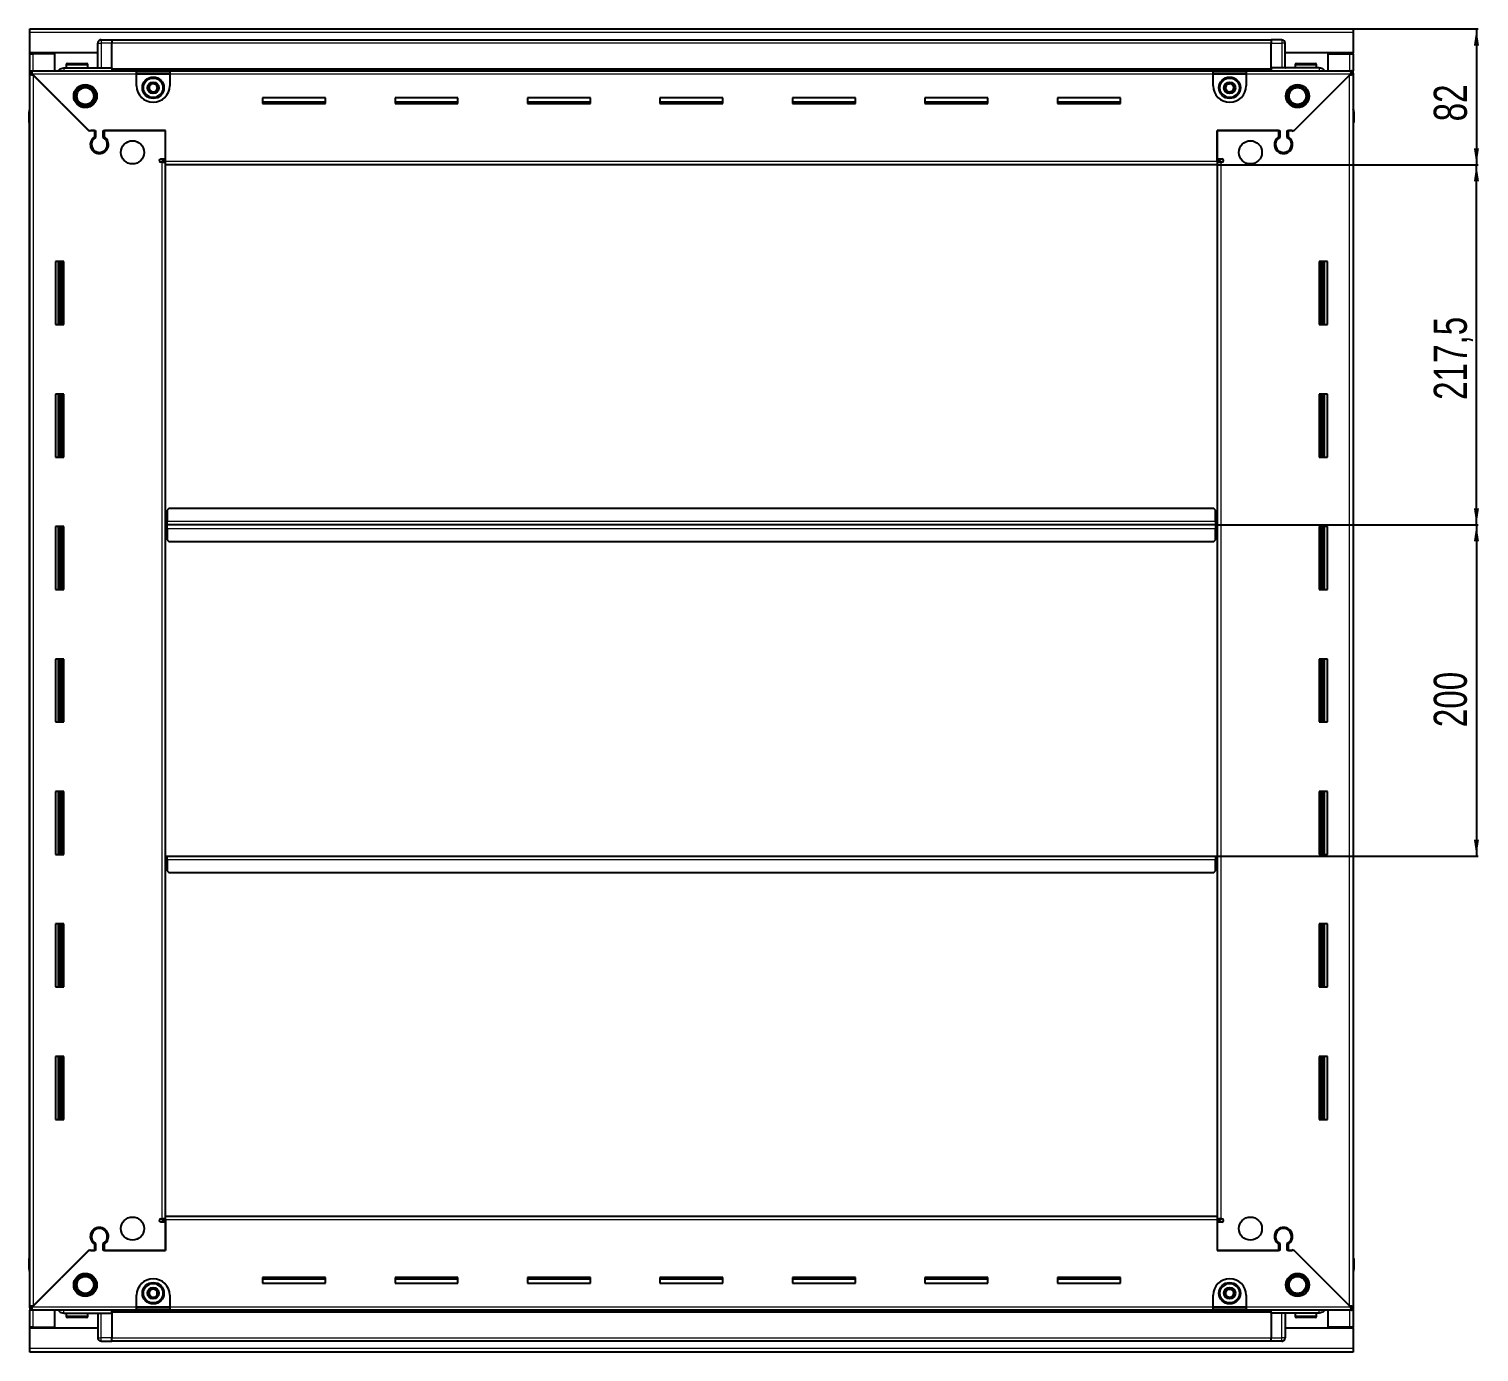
# Model space of a CAD drawing. Header units: millimetres. Extents: x 834 to 4649, y -910 to 2022.
# Drawn here: x 3773 to 4649, y 1077 to 1876 of the extents above; entities that cross this region are included whole.
import ezdxf

# ---------------------------------------------------------------- set-up
doc = ezdxf.new("R2010")
doc.units = ezdxf.units.MM
doc.layers.add('FORMAT', color=7, linetype='Continuous')
doc.styles.add('SLDTEXTSTYLE0', font='TXT', dxfattribs={"width": 0.75})
doc.dimstyles.new('SLDDIMSTYLE0', dxfattribs={"dimtxt": 20, "dimasz": 10, "dimexe": 0, "dimexo": 0.0625, "dimgap": 5, "dimtad": 2, "dimdec": 1, "dimrnd": 1e-09, "dimzin": 12, "dimdsep": 46, "dimtxsty": 'SLDTEXTSTYLE0', "dimsah": 1, "dimcen": 0.09, "dimadec": 0, "dimazin": 3, "dimtfac": 1, "dimtofl": 0, "dimtmove": 0, "dimatfit": 3, "dimfxl": 0, "dimfrac": 2, "dimtolj": 1, "dimtzin": 12, "dimarcsym": 0})

# ---------------------------------------------------------------- blocks, each defined once
blk = doc.blocks.new('_D_5')
at = {"layer": 'FORMAT'}
for p, q in [((4572.91, 1876.26), (4648.4, 1876.26)), ((4647.4, 1876.26), (4647.4, 1794.26)), ((4490.91, 1794.26), (4648.4, 1794.26))]:
    blk.add_line(p, q, dxfattribs=at)
for points in [[(4647.4, 1876.26), (4645.86, 1866.26), (4648.94, 1866.26)], [(4647.4, 1794.26), (4648.94, 1804.26), (4645.86, 1804.26)]]:
    blk.add_solid(points, dxfattribs=at)
at = {"layer": 'FORMAT', "insert": (4621.62, 1820.48), "char_height": 20, "attachment_point": 1, "rotation": 90, "style": 'SLDTEXTSTYLE0'}
blk.add_mtext('82', dxfattribs=at)
blk = doc.blocks.new('_D_6')
at = {"layer": 'FORMAT'}
for p, q in [((4490.91, 1794.26), (4648.4, 1794.26)), ((4647.4, 1576.76), (4647.4, 1794.26)), ((4489.91, 1576.76), (4648.4, 1576.76))]:
    blk.add_line(p, q, dxfattribs=at)
for points in [[(4647.4, 1794.26), (4645.86, 1784.26), (4648.94, 1784.26)], [(4647.4, 1576.76), (4648.94, 1586.76), (4645.86, 1586.76)]]:
    blk.add_solid(points, dxfattribs=at)
at = {"layer": 'FORMAT', "insert": (4621.62, 1652.26), "char_height": 20, "attachment_point": 1, "rotation": 90, "style": 'SLDTEXTSTYLE0'}
blk.add_mtext('217,5', dxfattribs=at)
blk = doc.blocks.new('_D_7')
at = {"layer": 'FORMAT'}
for p, q in [((4489.91, 1576.76), (4648.4, 1576.76)), ((4647.4, 1576.76), (4647.4, 1376.76)), ((4489.91, 1376.76), (4648.4, 1376.76))]:
    blk.add_line(p, q, dxfattribs=at)
for points in [[(4647.4, 1576.76), (4645.86, 1566.76), (4648.94, 1566.76)], [(4647.4, 1376.76), (4648.94, 1386.76), (4645.86, 1386.76)]]:
    blk.add_solid(points, dxfattribs=at)
at = {"layer": 'FORMAT', "insert": (4621.62, 1454.59), "char_height": 20, "attachment_point": 1, "rotation": 90, "style": 'SLDTEXTSTYLE0'}
blk.add_mtext('200', dxfattribs=at)

msp = doc.modelspace()

# ---------------------------------------------------------------- linework, layer by layer
at = {"color": 7, "linetype": 'Continuous', "lineweight": 25}
for p, q in [((3773.9, 1876.26), (4572.9, 1876.26)), ((3773.9, 1874.16), (3773.9, 1876.26)), ((3773.9, 1861.76), (3773.9, 1874.16)), ((4572.9, 1876.26), (4572.9, 1874.16)), ((4572.9, 1874.16), (4572.9, 1861.76)), ((3814.9, 1852.76), (3814.9, 1867.76)), ((3815.58, 1869.26), (3815.58, 1869.26)), ((3816.9, 1869.76), (3823.4, 1869.76)), ((3816.9, 1869.76), (3823.4, 1869.76)), ((3823.4, 1869.76), (3823.4, 1869.76)), ((3823.4, 1869.76), (3823.4, 1869.76)), ((3823.4, 1869.76), (3823.4, 1867.76)), ((4523.4, 1869.61), (3823.4, 1869.61)), ((3823.4, 1852.76), (3823.4, 1867.76)), ((4523.4, 1869.76), (4523.4, 1869.76)), ((4529.9, 1869.76), (4523.4, 1869.76)), ((4529.9, 1869.76), (4523.4, 1869.76)), ((4523.4, 1869.76), (4523.4, 1867.76)), ((4523.4, 1852.76), (4523.4, 1867.76)), ((4531.9, 1867.76), (4531.9, 1867.76)), ((4531.9, 1852.76), (4531.9, 1867.76)), ((3814.9, 1861.76), (3773.9, 1861.76)), ((3773.9, 1861.26), (3773.9, 1861.76)), ((3773.9, 1861.26), (3776, 1861.26)), ((3773.9, 1851.01), (3773.9, 1861.26)), ((3775.4, 1861.26), (3775.4, 1861.76)), ((3788.9, 1861.26), (3776, 1861.26)), ((3788.9, 1851.01), (3788.9, 1861.26)), ((4572.9, 1861.76), (4531.9, 1861.76)), ((4557.9, 1851.01), (4557.9, 1861.26)), ((4557.9, 1861.26), (4570.8, 1861.26)), ((4570.8, 1861.26), (4572.9, 1861.26)), ((4571.4, 1861.26), (4571.4, 1861.76)), ((4572.9, 1861.26), (4572.9, 1861.76)), ((4572.9, 1861.26), (4572.9, 1851.01)), ((3773.9, 1849.51), (3773.9, 1851.01)), ((3773.9, 1851.01), (3774.9, 1851.01)), ((3773.9, 1849.01), (3773.9, 1849.51)), ((3773.9, 1849.51), (3774.9, 1849.51)), ((3773.9, 1104.51), (3773.9, 1849.01)), ((3775.4, 1849.01), (3773.9, 1849.01)), ((3774.9, 1851.01), (3838.4, 1851.01)), ((3774.9, 1849.51), (3774.9, 1851.01)), ((3775.5, 1848.91), (3809.4, 1815.01)), ((3810.1, 1814.31), (3776, 1848.41)), ((3794.4, 1852.76), (3823.4, 1852.76)), ((3795.9, 1854.66), (3795.9, 1852.76)), ((3796.7, 1855.46), (3808.1, 1855.46)), ((3808.9, 1852.76), (3808.9, 1854.66)), ((3823.4, 1852.76), (3823.4, 1852.26)), ((3823.4, 1851.61), (4523.4, 1851.61)), ((3838.4, 1848.91), (3838.4, 1851.01)), ((3838.4, 1851.01), (3858.4, 1851.01)), ((3838.4, 1849.51), (3858.4, 1849.51)), ((3838.4, 1842.01), (3838.4, 1848.91)), ((3858.4, 1851.01), (4488.4, 1851.01)), ((3858.4, 1851.01), (3858.4, 1848.91)), ((3858.4, 1848.91), (3858.4, 1842.01)), ((4488.4, 1848.91), (4488.4, 1851.01)), ((4488.4, 1851.01), (4508.4, 1851.01)), ((4488.4, 1849.51), (4508.4, 1849.51)), ((4488.4, 1842.01), (4488.4, 1848.91)), ((4508.4, 1851.01), (4571.9, 1851.01)), ((4508.4, 1851.01), (4508.4, 1848.91)), ((4508.4, 1848.91), (4508.4, 1842.01)), ((4523.4, 1852.76), (4523.4, 1852.26)), ((4552.4, 1852.76), (4523.4, 1852.76)), ((4570.8, 1848.41), (4536.7, 1814.31)), ((4537.4, 1815.01), (4571.3, 1848.91)), ((4537.9, 1854.66), (4537.9, 1852.76)), ((4538.7, 1855.46), (4550.1, 1855.46)), ((4550.9, 1852.76), (4550.9, 1854.66)), ((4571.4, 1849.01), (4572.9, 1849.01)), ((4571.9, 1849.51), (4571.9, 1851.01)), ((4571.9, 1851.01), (4572.9, 1851.01)), ((4571.9, 1849.51), (4572.9, 1849.51)), ((4572.9, 1849.51), (4572.9, 1851.01)), ((4572.9, 1849.51), (4572.9, 1849.01)), ((4572.9, 1849.01), (4572.9, 1104.51)), ((3952.4, 1834.76), (3914.4, 1834.76)), ((3914.4, 1834.76), (3914.4, 1831.26)), ((3952.4, 1832.01), (3914.4, 1832.01)), ((3914.4, 1831.26), (3952.4, 1831.26)), ((3952.4, 1831.26), (3952.4, 1834.76)), ((4032.4, 1834.76), (3994.4, 1834.76)), ((3994.4, 1834.76), (3994.4, 1831.26)), ((4032.4, 1832.01), (3994.4, 1832.01)), ((3994.4, 1831.26), (4032.4, 1831.26)), ((4032.4, 1831.26), (4032.4, 1834.76)), ((4112.4, 1834.76), (4074.4, 1834.76)), ((4074.4, 1834.76), (4074.4, 1831.26)), ((4112.4, 1832.01), (4074.4, 1832.01)), ((4074.4, 1831.26), (4112.4, 1831.26)), ((4112.4, 1831.26), (4112.4, 1834.76)), ((4192.4, 1834.76), (4154.4, 1834.76)), ((4154.4, 1834.76), (4154.4, 1831.26)), ((4192.4, 1832.01), (4154.4, 1832.01)), ((4154.4, 1831.26), (4192.4, 1831.26)), ((4192.4, 1831.26), (4192.4, 1834.76)), ((4272.4, 1834.76), (4234.4, 1834.76)), ((4234.4, 1834.76), (4234.4, 1831.26)), ((4272.4, 1832.01), (4234.4, 1832.01)), ((4234.4, 1831.26), (4272.4, 1831.26)), ((4272.4, 1831.26), (4272.4, 1834.76)), ((4352.4, 1834.76), (4314.4, 1834.76)), ((4314.4, 1834.76), (4314.4, 1831.26)), ((4352.4, 1832.01), (4314.4, 1832.01)), ((4314.4, 1831.26), (4352.4, 1831.26)), ((4352.4, 1831.26), (4352.4, 1834.76)), ((4432.4, 1834.76), (4394.4, 1834.76)), ((4394.4, 1834.76), (4394.4, 1831.26)), ((4432.4, 1832.01), (4394.4, 1832.01)), ((4394.4, 1831.26), (4432.4, 1831.26)), ((4432.4, 1831.26), (4432.4, 1834.76)), ((3773.4, 1826.26), (3773.4, 1819.76)), ((3773.4, 1819.76), (3773.4, 1826.26)), ((4572.9, 1827.58), (4572.9, 1827.58)), ((4573.4, 1826.26), (4573.4, 1819.76)), ((4573.4, 1819.76), (4573.4, 1826.26)), ((3773.4, 1819.76), (3773.4, 1819.76)), ((3773.9, 1819.76), (3773.4, 1819.76)), ((3773.55, 1819.76), (3773.55, 1133.76)), ((3809.4, 1815.01), (3813.6, 1815.01)), ((3810.8, 1815.01), (3810.1, 1814.31)), ((3812.9, 1815.01), (3810.8, 1815.01)), ((3812.9, 1815.01), (3812.9, 1811.12)), ((3813.6, 1815.01), (3813.6, 1810.72)), ((3818.2, 1815.01), (3855.9, 1815.01)), ((3818.2, 1810.72), (3818.2, 1815.01)), ((3818.9, 1811.12), (3818.9, 1815.01)), ((3855.9, 1815.01), (3818.9, 1815.01)), ((3855.9, 1796.36), (3855.9, 1815.01)), ((3855.9, 1797.76), (3855.9, 1815.01)), ((4490.9, 1815.01), (4528.6, 1815.01)), ((4490.9, 1796.36), (4490.9, 1815.01)), ((4490.9, 1815.01), (4490.9, 1797.76)), ((4527.9, 1815.01), (4490.9, 1815.01)), ((4527.9, 1815.01), (4527.9, 1811.12)), ((4528.6, 1815.01), (4528.6, 1810.72)), ((4533.2, 1815.01), (4537.4, 1815.01)), ((4533.2, 1810.72), (4533.2, 1815.01)), ((4536, 1815.01), (4533.9, 1815.01)), ((4533.9, 1811.12), (4533.9, 1815.01)), ((4536.7, 1814.31), (4536, 1815.01)), ((4572.9, 1819.76), (4573.4, 1819.76)), ((4573.25, 1133.76), (4573.25, 1819.76)), ((4573.4, 1819.76), (4573.4, 1819.76)), ((4573.4, 1819.76), (4573.4, 1819.76)), ((3813.9, 1802.14), (3813.9, 1801.38)), ((3853.05, 1797.76), (3855.9, 1797.76)), ((3853.8, 1795.76), (3853.05, 1795.76)), ((3853.8, 1795.76), (3855.9, 1795.76)), ((3855.9, 1796.76), (3853.9, 1796.76)), ((3853.9, 1796.76), (3853.9, 1795.76)), ((3855.9, 1794.26), (3855.9, 1796.36)), ((4490.9, 1797.76), (4493.75, 1797.76)), ((4492.9, 1796.76), (4490.9, 1796.76)), ((4490.9, 1796.36), (4490.9, 1794.26)), ((4490.9, 1795.76), (4493, 1795.76)), ((4492.9, 1795.76), (4492.9, 1796.76)), ((4493.75, 1795.76), (4493, 1795.76)), ((4532.9, 1802.14), (4532.9, 1801.38)), ((4490.9, 1794.26), (3855.9, 1794.26)), ((3855.9, 1159.26), (3855.9, 1794.26)), ((4490.9, 1794.26), (4490.9, 1159.26)), ((3794.4, 1735.76), (3789.4, 1735.76)), ((3789.4, 1735.76), (3789.4, 1697.76)), ((3791.55, 1697.76), (3791.55, 1735.76)), ((3793.34, 1697.76), (3793.34, 1735.76)), ((3793.38, 1697.76), (3793.38, 1735.76)), ((3794.4, 1697.76), (3794.4, 1735.76)), ((4552.4, 1735.76), (4552.4, 1697.76)), ((4557.4, 1735.76), (4552.4, 1735.76)), ((4553.42, 1735.76), (4553.42, 1697.76)), ((4553.46, 1735.76), (4553.46, 1697.76)), ((4555.25, 1735.76), (4555.25, 1697.76)), ((4557.4, 1697.76), (4557.4, 1735.76)), ((3789.4, 1697.76), (3794.4, 1697.76)), ((4552.4, 1697.76), (4557.4, 1697.76)), ((3794.4, 1655.76), (3789.4, 1655.76)), ((3789.4, 1655.76), (3789.4, 1617.76)), ((3791.55, 1617.76), (3791.55, 1655.76)), ((3793.34, 1617.76), (3793.34, 1655.76)), ((3793.38, 1617.76), (3793.38, 1655.76)), ((3794.4, 1617.76), (3794.4, 1655.76)), ((4552.4, 1655.76), (4552.4, 1617.76)), ((4557.4, 1655.76), (4552.4, 1655.76)), ((4553.42, 1655.76), (4553.42, 1617.76)), ((4553.46, 1655.76), (4553.46, 1617.76)), ((4555.25, 1655.76), (4555.25, 1617.76)), ((4557.4, 1617.76), (4557.4, 1655.76)), ((3789.4, 1617.76), (3794.4, 1617.76)), ((4552.4, 1617.76), (4557.4, 1617.76)), ((3857.9, 1586.76), (3856.9, 1585.76)), ((3856.9, 1585.76), (3856.9, 1578.86)), ((4488.9, 1586.76), (3857.9, 1586.76)), ((4489.9, 1585.76), (4488.9, 1586.76)), ((4489.9, 1578.86), (4489.9, 1585.76)), ((3856.65, 1576.76), (3855.9, 1576.76)), ((3856.9, 1579.61), (3856.65, 1579.61)), ((3856.65, 1579.61), (3856.65, 1576.76)), ((3856.65, 1576.76), (3856.65, 1573.91)), ((3856.9, 1576.76), (3856.9, 1578.86)), ((3856.9, 1574.66), (3856.9, 1576.76)), ((4489.9, 1576.76), (3856.9, 1576.76)), ((4490.15, 1579.61), (4489.9, 1579.61)), ((4489.9, 1578.86), (4489.9, 1576.76)), ((4489.9, 1576.76), (4489.9, 1574.66)), ((4490.15, 1576.76), (4490.15, 1579.61)), ((4490.15, 1573.91), (4490.15, 1576.76)), ((4490.9, 1576.76), (4490.15, 1576.76)), ((3794.4, 1575.76), (3789.4, 1575.76)), ((3789.4, 1575.76), (3789.4, 1537.76)), ((3791.55, 1537.76), (3791.55, 1575.76)), ((3793.34, 1537.76), (3793.34, 1575.76)), ((3793.38, 1537.76), (3793.38, 1575.76)), ((3794.4, 1537.76), (3794.4, 1575.76)), ((3856.65, 1573.91), (3856.9, 1573.91)), ((3856.9, 1574.66), (3856.9, 1567.76)), ((3856.9, 1567.76), (3857.9, 1566.76)), ((4488.9, 1566.76), (4489.9, 1567.76)), ((4489.9, 1567.76), (4489.9, 1574.66)), ((4489.9, 1573.91), (4490.15, 1573.91)), ((4552.4, 1575.76), (4552.4, 1537.76)), ((4557.4, 1575.76), (4552.4, 1575.76)), ((4553.42, 1575.76), (4553.42, 1537.76)), ((4553.46, 1575.76), (4553.46, 1537.76)), ((4555.25, 1575.76), (4555.25, 1537.76)), ((4557.4, 1537.76), (4557.4, 1575.76)), ((3857.9, 1566.76), (4488.9, 1566.76)), ((3789.4, 1537.76), (3794.4, 1537.76)), ((4552.4, 1537.76), (4557.4, 1537.76)), ((3794.4, 1495.76), (3789.4, 1495.76)), ((3789.4, 1495.76), (3789.4, 1457.76)), ((3791.55, 1457.76), (3791.55, 1495.76)), ((3793.34, 1457.76), (3793.34, 1495.76)), ((3793.38, 1457.76), (3793.38, 1495.76)), ((3794.4, 1457.76), (3794.4, 1495.76)), ((4552.4, 1495.76), (4552.4, 1457.76)), ((4557.4, 1495.76), (4552.4, 1495.76)), ((4553.42, 1495.76), (4553.42, 1457.76)), ((4553.46, 1495.76), (4553.46, 1457.76)), ((4555.25, 1495.76), (4555.25, 1457.76)), ((4557.4, 1457.76), (4557.4, 1495.76)), ((3789.4, 1457.76), (3794.4, 1457.76)), ((4552.4, 1457.76), (4557.4, 1457.76)), ((3794.4, 1415.76), (3789.4, 1415.76)), ((3789.4, 1415.76), (3789.4, 1377.76)), ((3791.55, 1377.76), (3791.55, 1415.76)), ((3793.34, 1377.76), (3793.34, 1415.76)), ((3793.38, 1377.76), (3793.38, 1415.76)), ((3794.4, 1377.76), (3794.4, 1415.76)), ((4552.4, 1415.76), (4552.4, 1377.76)), ((4557.4, 1415.76), (4552.4, 1415.76)), ((4553.42, 1415.76), (4553.42, 1377.76)), ((4553.46, 1415.76), (4553.46, 1377.76)), ((4555.25, 1415.76), (4555.25, 1377.76)), ((4557.4, 1377.76), (4557.4, 1415.76)), ((3789.4, 1377.76), (3794.4, 1377.76)), ((3855.9, 1376.76), (3856.65, 1376.76)), ((3856.65, 1376.76), (3856.65, 1373.91)), ((3856.9, 1374.66), (3856.9, 1376.76)), ((3856.9, 1376.76), (4489.9, 1376.76)), ((3856.9, 1374.66), (3856.9, 1367.76)), ((4489.9, 1376.76), (4489.9, 1374.66)), ((4489.9, 1367.76), (4489.9, 1374.66)), ((4490.15, 1373.91), (4490.15, 1376.76)), ((4490.15, 1376.76), (4490.9, 1376.76)), ((4552.4, 1377.76), (4557.4, 1377.76)), ((3856.65, 1373.91), (3856.9, 1373.91)), ((3856.9, 1367.76), (3857.9, 1366.76)), ((3857.9, 1366.76), (4488.9, 1366.76)), ((4488.9, 1366.76), (4489.9, 1367.76)), ((4489.9, 1373.91), (4490.15, 1373.91)), ((3794.4, 1335.76), (3789.4, 1335.76)), ((3789.4, 1335.76), (3789.4, 1297.76)), ((3791.55, 1297.76), (3791.55, 1335.76)), ((3793.34, 1297.76), (3793.34, 1335.76)), ((3793.38, 1297.76), (3793.38, 1335.76)), ((3794.4, 1297.76), (3794.4, 1335.76)), ((4552.4, 1335.76), (4552.4, 1297.76)), ((4557.4, 1335.76), (4552.4, 1335.76)), ((4553.42, 1335.76), (4553.42, 1297.76)), ((4553.46, 1335.76), (4553.46, 1297.76)), ((4555.25, 1335.76), (4555.25, 1297.76)), ((4557.4, 1297.76), (4557.4, 1335.76)), ((3789.4, 1297.76), (3794.4, 1297.76)), ((4552.4, 1297.76), (4557.4, 1297.76)), ((3794.4, 1255.76), (3789.4, 1255.76)), ((3789.4, 1255.76), (3789.4, 1217.76)), ((3791.55, 1217.76), (3791.55, 1255.76)), ((3793.34, 1217.76), (3793.34, 1255.76)), ((3793.38, 1217.76), (3793.38, 1255.76)), ((3794.4, 1217.76), (3794.4, 1255.76)), ((4552.4, 1255.76), (4552.4, 1217.76)), ((4557.4, 1255.76), (4552.4, 1255.76)), ((4553.42, 1255.76), (4553.42, 1217.76)), ((4553.46, 1255.76), (4553.46, 1217.76)), ((4555.25, 1255.76), (4555.25, 1217.76)), ((4557.4, 1217.76), (4557.4, 1255.76)), ((3789.4, 1217.76), (3794.4, 1217.76)), ((4552.4, 1217.76), (4557.4, 1217.76)), ((3853.05, 1157.76), (3853.8, 1157.76)), ((3855.9, 1155.76), (3853.05, 1155.76)), ((3855.9, 1157.76), (3853.8, 1157.76)), ((3853.9, 1157.76), (3853.9, 1156.76)), ((3853.9, 1156.76), (3855.9, 1156.76)), ((3855.9, 1157.16), (3855.9, 1159.26)), ((3855.9, 1159.26), (4490.9, 1159.26)), ((3855.9, 1157.16), (3855.9, 1138.51)), ((3855.9, 1138.51), (3855.9, 1155.76)), ((4490.9, 1159.26), (4490.9, 1157.16)), ((4493, 1157.76), (4490.9, 1157.76)), ((4490.9, 1157.16), (4490.9, 1138.51)), ((4490.9, 1156.76), (4492.9, 1156.76)), ((4490.9, 1155.76), (4490.9, 1138.51)), ((4493.75, 1155.76), (4490.9, 1155.76)), ((4492.9, 1156.76), (4492.9, 1157.76)), ((4493, 1157.76), (4493.75, 1157.76)), ((3813.9, 1152.13), (3813.9, 1151.37)), ((4532.9, 1152.13), (4532.9, 1151.37)), ((3809.4, 1138.51), (3775.5, 1104.61)), ((3776, 1105.11), (3810.1, 1139.21)), ((3813.6, 1138.51), (3809.4, 1138.51)), ((3810.1, 1139.21), (3810.8, 1138.51)), ((3810.8, 1138.51), (3812.9, 1138.51)), ((3812.9, 1142.4), (3812.9, 1138.51)), ((3813.6, 1142.79), (3813.6, 1138.51)), ((3818.2, 1138.51), (3818.2, 1142.79)), ((3855.9, 1138.51), (3818.2, 1138.51)), ((3818.9, 1138.51), (3818.9, 1142.4)), ((3818.9, 1138.51), (3855.9, 1138.51)), ((4528.6, 1138.51), (4490.9, 1138.51)), ((4490.9, 1138.51), (4527.9, 1138.51)), ((4527.9, 1142.4), (4527.9, 1138.51)), ((4528.6, 1142.79), (4528.6, 1138.51)), ((4533.2, 1138.51), (4533.2, 1142.79)), ((4537.4, 1138.51), (4533.2, 1138.51)), ((4533.9, 1138.51), (4533.9, 1142.4)), ((4533.9, 1138.51), (4536, 1138.51)), ((4536, 1138.51), (4536.7, 1139.21)), ((4536.7, 1139.21), (4570.8, 1105.11)), ((4571.3, 1104.61), (4537.4, 1138.51)), ((3773.4, 1133.76), (3773.4, 1133.76)), ((3773.4, 1127.26), (3773.4, 1133.76)), ((3773.4, 1133.76), (3773.4, 1133.76)), ((3773.4, 1133.76), (3773.4, 1127.26)), ((3773.9, 1133.76), (3773.4, 1133.76)), ((4572.9, 1133.76), (4573.4, 1133.76)), ((4573.4, 1133.76), (4573.4, 1133.76)), ((4573.4, 1127.26), (4573.4, 1133.76)), ((4573.4, 1133.76), (4573.4, 1127.26)), ((3773.9, 1125.93), (3773.9, 1125.93)), ((3952.4, 1122.26), (3914.4, 1122.26)), ((3914.4, 1122.26), (3914.4, 1118.76)), ((3914.4, 1121.51), (3952.4, 1121.51)), ((3952.4, 1118.76), (3952.4, 1122.26)), ((4032.4, 1122.26), (3994.4, 1122.26)), ((3994.4, 1122.26), (3994.4, 1118.76)), ((3994.4, 1121.51), (4032.4, 1121.51)), ((4032.4, 1118.76), (4032.4, 1122.26)), ((4112.4, 1122.26), (4074.4, 1122.26)), ((4074.4, 1122.26), (4074.4, 1118.76)), ((4074.4, 1121.51), (4112.4, 1121.51)), ((4112.4, 1118.76), (4112.4, 1122.26)), ((4192.4, 1122.26), (4154.4, 1122.26)), ((4154.4, 1122.26), (4154.4, 1118.76)), ((4154.4, 1121.51), (4192.4, 1121.51)), ((4192.4, 1118.76), (4192.4, 1122.26)), ((4272.4, 1122.26), (4234.4, 1122.26)), ((4234.4, 1122.26), (4234.4, 1118.76)), ((4234.4, 1121.51), (4272.4, 1121.51)), ((4272.4, 1118.76), (4272.4, 1122.26)), ((4352.4, 1122.26), (4314.4, 1122.26)), ((4314.4, 1122.26), (4314.4, 1118.76)), ((4314.4, 1121.51), (4352.4, 1121.51)), ((4352.4, 1118.76), (4352.4, 1122.26)), ((4432.4, 1122.26), (4394.4, 1122.26)), ((4394.4, 1122.26), (4394.4, 1118.76)), ((4394.4, 1121.51), (4432.4, 1121.51)), ((4432.4, 1118.76), (4432.4, 1122.26)), ((3914.4, 1118.76), (3952.4, 1118.76)), ((3994.4, 1118.76), (4032.4, 1118.76)), ((4074.4, 1118.76), (4112.4, 1118.76)), ((4154.4, 1118.76), (4192.4, 1118.76)), ((4234.4, 1118.76), (4272.4, 1118.76)), ((4314.4, 1118.76), (4352.4, 1118.76)), ((4394.4, 1118.76), (4432.4, 1118.76)), ((3773.9, 1104.01), (3773.9, 1104.51)), ((3775.4, 1104.51), (3773.9, 1104.51)), ((3773.9, 1104.01), (3773.9, 1102.51)), ((3774.9, 1104.01), (3773.9, 1104.01)), ((3774.9, 1104.01), (3774.9, 1102.51)), ((3838.4, 1104.61), (3838.4, 1111.51)), ((3838.4, 1102.51), (3838.4, 1104.61)), ((3858.4, 1104.01), (3838.4, 1104.01)), ((3858.4, 1111.51), (3858.4, 1104.61)), ((3858.4, 1104.61), (3858.4, 1102.51)), ((4488.4, 1104.61), (4488.4, 1111.51)), ((4488.4, 1102.51), (4488.4, 1104.61)), ((4508.4, 1104.01), (4488.4, 1104.01)), ((4508.4, 1111.51), (4508.4, 1104.61)), ((4508.4, 1104.61), (4508.4, 1102.51)), ((4571.4, 1104.51), (4572.9, 1104.51)), ((4571.9, 1104.01), (4571.9, 1102.51)), ((4572.9, 1104.01), (4571.9, 1104.01)), ((4572.9, 1104.51), (4572.9, 1104.01)), ((4572.9, 1104.01), (4572.9, 1102.51)), ((3773.9, 1092.26), (3773.9, 1102.51)), ((3774.9, 1102.51), (3773.9, 1102.51)), ((3838.4, 1102.51), (3774.9, 1102.51)), ((3788.9, 1092.26), (3788.9, 1102.51)), ((3794.4, 1100.76), (3823.4, 1100.76)), ((3795.9, 1100.76), (3795.9, 1098.86)), ((3800.47, 1098.06), (3796.7, 1098.06)), ((3808.1, 1098.06), (3800.47, 1098.06)), ((3808.9, 1098.86), (3808.9, 1100.76)), ((3814.9, 1100.76), (3814.9, 1085.76)), ((4523.4, 1101.91), (3823.4, 1101.91)), ((3823.4, 1100.76), (3823.4, 1101.26)), ((3823.4, 1100.76), (3823.4, 1085.76)), ((3858.4, 1102.51), (3838.4, 1102.51)), ((4488.4, 1102.51), (3858.4, 1102.51)), ((4508.4, 1102.51), (4488.4, 1102.51)), ((4571.9, 1102.51), (4508.4, 1102.51)), ((4523.4, 1100.76), (4523.4, 1101.26)), ((4552.4, 1100.76), (4523.4, 1100.76)), ((4523.4, 1100.76), (4523.4, 1085.76)), ((4531.9, 1100.76), (4531.9, 1085.76)), ((4537.9, 1100.76), (4537.9, 1098.86)), ((4545.69, 1098.06), (4538.7, 1098.06)), ((4550.1, 1098.06), (4545.69, 1098.06)), ((4550.9, 1098.86), (4550.9, 1100.76)), ((4557.9, 1092.26), (4557.9, 1102.51)), ((4572.9, 1102.51), (4571.9, 1102.51)), ((4572.9, 1102.51), (4572.9, 1092.26)), ((3776, 1092.26), (3773.9, 1092.26)), ((3773.9, 1091.76), (3773.9, 1092.26)), ((3773.9, 1079.36), (3773.9, 1091.76)), ((3773.9, 1091.76), (3814.9, 1091.76)), ((3775.4, 1091.76), (3775.4, 1092.26)), ((3776, 1092.26), (3788.9, 1092.26)), ((3814.9, 1085.76), (3814.9, 1085.76)), ((3823.4, 1083.76), (3823.4, 1085.76)), ((4523.4, 1083.76), (4523.4, 1085.76)), ((4531.9, 1091.76), (4572.9, 1091.76)), ((4570.8, 1092.26), (4557.9, 1092.26)), ((4572.9, 1092.26), (4570.8, 1092.26)), ((4571.4, 1091.76), (4571.4, 1092.26)), ((4572.9, 1091.76), (4572.9, 1092.26)), ((4572.9, 1091.76), (4572.9, 1079.36)), ((3773.9, 1077.26), (3773.9, 1079.36)), ((4572.9, 1077.26), (3773.9, 1077.26)), ((3816.9, 1083.76), (3823.4, 1083.76)), ((3816.9, 1083.76), (3823.4, 1083.76)), ((3823.4, 1083.91), (4523.4, 1083.91)), ((3823.4, 1083.76), (3823.4, 1083.76)), ((4529.9, 1083.76), (4523.4, 1083.76)), ((4523.4, 1083.76), (4523.4, 1083.76)), ((4523.4, 1083.76), (4523.4, 1083.76)), ((4529.9, 1083.76), (4523.4, 1083.76)), ((4531.22, 1084.26), (4531.22, 1084.26)), ((4572.9, 1079.36), (4572.9, 1077.26))]:
    msp.add_line(p, q, dxfattribs=at)
at = {"color": 8, "linetype": 'Continuous', "lineweight": 18}
for p, q in [((4572.9, 1874.16), (3773.9, 1874.16)), ((3814.9, 1867.76), (3816.9, 1867.76)), ((3816.9, 1869.76), (3816.9, 1867.76)), ((3816.9, 1867.76), (3816.9, 1852.76)), ((3823.4, 1867.76), (3816.9, 1867.76)), ((4523.4, 1867.61), (3823.4, 1867.61)), ((4523.4, 1867.76), (4529.9, 1867.76)), ((4529.9, 1869.76), (4529.9, 1867.76)), ((4529.9, 1867.76), (4529.9, 1852.76)), ((4531.9, 1867.76), (4529.9, 1867.76)), ((3776, 1861.26), (3776, 1861.76)), ((3776, 1851.01), (3776, 1861.26)), ((4570.8, 1861.76), (4570.8, 1861.26)), ((4570.8, 1861.26), (4570.8, 1851.01)), ((3838.4, 1848.91), (3775.5, 1848.91)), ((3776, 1848.41), (3776, 1105.11)), ((3795.9, 1854.66), (3808.9, 1854.66)), ((4523.4, 1852.26), (3823.4, 1852.26)), ((4523.4, 1851.02), (3823.4, 1851.02)), ((3838.4, 1848.91), (3858.4, 1848.91)), ((4488.4, 1848.91), (3858.4, 1848.91)), ((4488.4, 1848.91), (4508.4, 1848.91)), ((4571.3, 1848.91), (4508.4, 1848.91)), ((4537.9, 1854.66), (4550.9, 1854.66)), ((4570.8, 1105.11), (4570.8, 1848.41)), ((3773.9, 1826.26), (3773.4, 1826.26)), ((4572.9, 1826.26), (4573.4, 1826.26)), ((3853.8, 1157.76), (3853.8, 1795.76)), ((3855.9, 1796.36), (4490.9, 1796.36)), ((4493, 1795.76), (4493, 1157.76)), ((3790.9, 1735.76), (3790.9, 1697.76)), ((3792.13, 1735.76), (3792.13, 1697.76)), ((4554.66, 1697.76), (4554.66, 1735.76)), ((4555.9, 1697.76), (4555.9, 1735.76)), ((3790.9, 1655.76), (3790.9, 1617.76)), ((3792.13, 1655.76), (3792.13, 1617.76)), ((4554.66, 1617.76), (4554.66, 1655.76)), ((4555.9, 1617.76), (4555.9, 1655.76)), ((4489.9, 1578.86), (3856.9, 1578.86)), ((3790.9, 1575.76), (3790.9, 1537.76)), ((3792.13, 1575.76), (3792.13, 1537.76)), ((3856.9, 1574.66), (4489.9, 1574.66)), ((4554.66, 1537.76), (4554.66, 1575.76)), ((4555.9, 1537.76), (4555.9, 1575.76)), ((3790.9, 1495.76), (3790.9, 1457.76)), ((3792.13, 1495.76), (3792.13, 1457.76)), ((4554.66, 1457.76), (4554.66, 1495.76)), ((4555.9, 1457.76), (4555.9, 1495.76)), ((3790.9, 1415.76), (3790.9, 1377.76)), ((3792.13, 1415.76), (3792.13, 1377.76)), ((4554.66, 1377.76), (4554.66, 1415.76)), ((4555.9, 1377.76), (4555.9, 1415.76)), ((3856.9, 1374.66), (4489.9, 1374.66)), ((3790.9, 1335.76), (3790.9, 1297.76)), ((3792.13, 1335.76), (3792.13, 1297.76)), ((4554.66, 1297.76), (4554.66, 1335.76)), ((4555.9, 1297.76), (4555.9, 1335.76)), ((3790.9, 1255.76), (3790.9, 1217.76)), ((3792.13, 1255.76), (3792.13, 1217.76)), ((4554.66, 1217.76), (4554.66, 1255.76)), ((4555.9, 1217.76), (4555.9, 1255.76)), ((4490.9, 1157.16), (3855.9, 1157.16)), ((3773.9, 1127.26), (3773.4, 1127.26)), ((4572.9, 1127.26), (4573.4, 1127.26)), ((3775.5, 1104.61), (3838.4, 1104.61)), ((3858.4, 1104.61), (3838.4, 1104.61)), ((3858.4, 1104.61), (4488.4, 1104.61)), ((4508.4, 1104.61), (4488.4, 1104.61)), ((4508.4, 1104.61), (4571.3, 1104.61)), ((3776, 1092.26), (3776, 1102.51)), ((3800.2, 1098.86), (3795.9, 1098.86)), ((3808.9, 1098.86), (3800.2, 1098.86)), ((3816.9, 1085.76), (3816.9, 1100.76)), ((3823.4, 1102.49), (4523.4, 1102.49)), ((3823.4, 1101.26), (4523.4, 1101.26)), ((4529.9, 1085.76), (4529.9, 1100.76)), ((4545.87, 1098.86), (4537.9, 1098.86)), ((4550.9, 1098.86), (4545.87, 1098.86)), ((4570.8, 1102.51), (4570.8, 1092.26)), ((3776, 1091.76), (3776, 1092.26)), ((3814.9, 1085.76), (3816.9, 1085.76)), ((3823.4, 1085.76), (3816.9, 1085.76)), ((3816.9, 1083.76), (3816.9, 1085.76)), ((3823.4, 1085.91), (4523.4, 1085.91)), ((4523.4, 1085.76), (4529.9, 1085.76)), ((4531.9, 1085.76), (4529.9, 1085.76)), ((4529.9, 1083.76), (4529.9, 1085.76)), ((4570.8, 1092.26), (4570.8, 1091.76)), ((4572.9, 1079.36), (3773.9, 1079.36))]:
    msp.add_line(p, q, dxfattribs=at)
at = {"color": 7, "linetype": 'Continuous', "lineweight": 25}
for centre, radius in [((3807.4, 1835.76), 7), ((3807.4, 1835.76), 6.02), ((3807.4, 1835.76), 5.1), ((3848.4, 1840.76), 6.5), ((3848.4, 1840.76), 3.46), ((4498.4, 1840.76), 6.5), ((4498.4, 1840.76), 3.46), ((4539.4, 1835.76), 7), ((4539.4, 1835.76), 6.02), ((4539.4, 1835.76), 5.1), ((3835.9, 1801.76), 7), ((4510.9, 1801.76), 7), ((3835.9, 1151.76), 7), ((4510.9, 1151.76), 7), ((3807.4, 1117.76), 7), ((3807.4, 1117.76), 6.03), ((3807.4, 1117.76), 5.1), ((4539.4, 1117.76), 7), ((4539.4, 1117.76), 6.03), ((4539.4, 1117.76), 5.1), ((3848.4, 1112.76), 6.5), ((3848.4, 1112.76), 3.46), ((4498.4, 1112.76), 6.5), ((4498.4, 1112.76), 3.46)]:
    msp.add_circle(centre, radius, dxfattribs=at)
at = {"color": 8, "linetype": 'Continuous', "lineweight": 18}
for centre in [(3848.4, 1840.76), (4498.4, 1840.76), (3848.4, 1112.76), (4498.4, 1112.76)]:
    msp.add_circle(centre, 5.7, dxfattribs=at)
at = {"color": 7, "linetype": 'Continuous', "lineweight": 25}
for centre, radius, start, end in [((3816.9, 1867.76), 2, 90, 180), ((3816.9, 1867.76), 2, 90, 131.40962), ((4529.9, 1867.76), 2, 0, 90), ((4529.9, 1867.76), 2, 0, 90), ((3796.7, 1854.66), 0.8, 90, 180), ((3808.1, 1854.66), 0.8, 0, 90), ((3814.7, 1852.96), 0.2, 270, 0), ((4532.1, 1852.96), 0.2, 180, 270), ((4538.7, 1854.66), 0.8, 90, 180), ((4550.1, 1854.66), 0.8, 0, 90), ((3848.4, 1842.01), 10, 180, 270), ((3848.4, 1840.76), 2.5, 134.01559, 194.01559), ((3848.4, 1840.76), 2.5, 194.01559, 254.01559), ((3848.4, 1840.76), 2.5, 74.01559, 134.01559), ((3848.4, 1840.76), 2.5, 254.01559, 314.01559), ((3848.4, 1842.01), 10, 270, 0), ((3848.4, 1840.76), 2.5, 14.01559, 74.01559), ((3848.4, 1840.76), 2.5, 314.01559, 14.01559), ((4498.4, 1842.01), 10, 180, 270), ((4498.4, 1840.76), 2.5, 160.11158, 220.11158), ((4498.4, 1840.76), 2.5, 100.11158, 160.11158), ((4498.4, 1840.76), 2.5, 220.11158, 280.11158), ((4498.4, 1840.76), 2.5, 40.11158, 100.11158), ((4498.4, 1842.01), 10, 270, 0), ((4498.4, 1840.76), 2.5, 280.11158, 340.11158), ((4498.4, 1840.76), 2.5, 340.11158, 40.11158), ((3775.4, 1826.26), 2, 138.59038, 180), ((4571.4, 1826.26), 2, 33.94202, 41.40962), ((4571.4, 1826.26), 2, 0, 41.39416), ((4571.4, 1826.26), 2, 0, 18.58003), ((3815.9, 1806.51), 5.5, 123.05573, 56.94427), ((3815.9, 1806.51), 4.8, 118.63099, 61.36901), ((4530.9, 1806.51), 5.5, 123.05573, 56.94427), ((4530.9, 1806.51), 4.8, 118.63099, 61.36901), ((3853.05, 1796.76), 1, 90, 270), ((4493.75, 1796.76), 1, 270, 90), ((3853.05, 1156.76), 1, 90, 270), ((4493.75, 1156.76), 1, 270, 90), ((3815.9, 1147.01), 5.5, 303.05573, 236.94427), ((3815.9, 1147.01), 4.8, 298.63099, 241.36901), ((4530.9, 1147.01), 5.5, 303.05573, 236.94427), ((4530.9, 1147.01), 4.8, 298.63099, 241.36901), ((3775.4, 1127.26), 2, 180, 221.39416), ((3848.4, 1111.51), 10, 90, 180), ((3848.4, 1111.51), 10, 0, 90), ((4498.4, 1111.51), 10, 90, 180), ((4498.4, 1111.51), 10, 0, 90), ((4571.4, 1127.26), 2, 318.59038, 0), ((3848.4, 1112.76), 2.5, 127.47401, 187.47401), ((3848.4, 1112.76), 2.5, 187.47401, 247.47401), ((3848.4, 1112.76), 2.5, 67.47401, 127.47401), ((3848.4, 1112.76), 2.5, 7.47401, 67.47401), ((3848.4, 1112.76), 2.5, 307.47401, 7.47401), ((4498.4, 1112.76), 2.5, 147.04236, 207.04236), ((4498.4, 1112.76), 2.5, 87.04236, 147.04236), ((4498.4, 1112.76), 2.5, 27.04236, 87.04236), ((4498.4, 1112.76), 2.5, 327.04236, 27.04236), ((3848.4, 1112.76), 2.5, 247.47401, 307.47401), ((4498.4, 1112.76), 2.5, 207.04236, 267.04236), ((4498.4, 1112.76), 2.5, 267.04236, 327.04236), ((3796.7, 1098.86), 0.8, 180, 270), ((3808.1, 1098.86), 0.8, 270, 360), ((3814.7, 1100.56), 0.2, 0, 90), ((4532.1, 1100.56), 0.2, 90, 180), ((4538.7, 1098.86), 0.8, 180, 270), ((4550.1, 1098.86), 0.8, 270, 0), ((3816.9, 1085.76), 2, 180, 270), ((3816.9, 1085.76), 2, 180, 270), ((4529.9, 1085.76), 2, 270, 0), ((4529.9, 1085.76), 2, 270, 288.58003), ((4529.9, 1085.76), 2, 303.94202, 311.40962)]:
    msp.add_arc(centre, radius, start, end, dxfattribs=at)
for points, knots in [([(3773.9, 1849.01), (3773.93, 1848.96), (3773.98, 1848.87), (3774.37, 1848.74), (3774.93, 1848.61), (3775.51, 1848.5), (3775.87, 1848.43), (3776, 1848.41)], [0, 0, 0, 0, 0.230255, 0.448522, 0.666786, 0.88505, 1, 1, 1, 1]), ([(3775.5, 1848.91), (3775.45, 1849.16), (3775.36, 1849.65), (3775.23, 1850.3), (3775.1, 1850.76), (3774.99, 1850.98), (3774.92, 1851), (3774.9, 1851.01)], [0, 0, 0, 0, 0.230255, 0.448522, 0.666786, 0.88505, 1, 1, 1, 1]), ([(3791.18, 1851.01), (3791.3, 1851.21), (3791.69, 1851.86), (3792.84, 1852.57), (3793.88, 1852.69), (3794.4, 1852.76)], [0, 0, 0, 0, 0.18225, 0.591125, 1, 1, 1, 1]), ([(3823.4, 1852.76), (3823.4, 1852.72), (3823.4, 1852.64), (3823.4, 1852.03), (3823.4, 1851.45), (3823.4, 1851.05), (3823.4, 1851.02)], [0, 0, 0, 0, 0.3242788, 0.6485576, 0.9728365, 1, 1, 1, 1]), ([(4523.4, 1852.76), (4523.4, 1852.72), (4523.4, 1852.64), (4523.4, 1852.03), (4523.4, 1851.45), (4523.4, 1851.05), (4523.4, 1851.02)], [0, 0, 0, 0, 0.324279, 0.648558, 0.972836, 1, 1, 1, 1]), ([(4555.61, 1851.01), (4555.49, 1851.21), (4555.11, 1851.86), (4553.95, 1852.57), (4552.92, 1852.69), (4552.4, 1852.76)], [0, 0, 0, 0, 0.18225, 0.591125, 1, 1, 1, 1]), ([(4570.8, 1848.41), (4571.05, 1848.45), (4571.55, 1848.54), (4572.19, 1848.68), (4572.65, 1848.81), (4572.87, 1848.92), (4572.89, 1848.98), (4572.9, 1849.01)], [0, 0, 0, 0, 0.2302553, 0.4485219, 0.6667858, 0.8850496, 1, 1, 1, 1]), ([(4571.9, 1851.01), (4571.85, 1850.98), (4571.76, 1850.93), (4571.63, 1850.54), (4571.5, 1849.98), (4571.39, 1849.4), (4571.32, 1849.03), (4571.3, 1848.91)], [0, 0, 0, 0, 0.2302553, 0.4485219, 0.6667858, 0.8850496, 1, 1, 1, 1]), ([(3845.62, 1841.55), (3845.99, 1841.91), (3846.69, 1842.58), (3847.38, 1843.25), (3847.7, 1843.56)], [0, 0, 0, 0, 0.534686, 1, 1, 1, 1]), ([(3846.32, 1838.75), (3846.24, 1839.09), (3846.04, 1839.88), (3845.8, 1840.85), (3845.65, 1841.43), (3845.62, 1841.55)], [0, 0, 0, 0, 0.362901, 0.866875, 1, 1, 1, 1]), ([(3849.1, 1837.96), (3848.6, 1838.1), (3847.67, 1838.36), (3846.75, 1838.63), (3846.32, 1838.75)], [0, 0, 0, 0, 0.5346859, 1, 1, 1, 1]), ([(3847.7, 1843.56), (3848.2, 1843.42), (3849.12, 1843.15), (3850.05, 1842.89), (3850.47, 1842.76)], [0, 0, 0, 0, 0.5346859, 1, 1, 1, 1]), ([(3851.17, 1839.96), (3850.8, 1839.6), (3850.11, 1838.93), (3849.42, 1838.27), (3849.1, 1837.96)], [0, 0, 0, 0, 0.534686, 1, 1, 1, 1]), ([(3850.47, 1842.76), (3850.51, 1842.64), (3850.65, 1842.06), (3850.89, 1841.1), (3851.09, 1840.3), (3851.17, 1839.96)], [0, 0, 0, 0, 0.133125, 0.637099, 1, 1, 1, 1]), ([(4495.56, 1840.25), (4495.6, 1840.37), (4495.8, 1840.93), (4496.14, 1841.87), (4496.42, 1842.64), (4496.54, 1842.96)], [0, 0, 0, 0, 0.133125, 0.637099, 1, 1, 1, 1]), ([(4497.42, 1838.04), (4497.08, 1838.44), (4496.46, 1839.17), (4495.84, 1839.91), (4495.56, 1840.25)], [0, 0, 0, 0, 0.534686, 1, 1, 1, 1]), ([(4496.54, 1842.96), (4497.05, 1843.06), (4498, 1843.22), (4498.94, 1843.39), (4499.38, 1843.47)], [0, 0, 0, 0, 0.534686, 1, 1, 1, 1]), ([(4499.38, 1843.47), (4499.71, 1843.08), (4500.33, 1842.34), (4500.95, 1841.61), (4501.24, 1841.26)], [0, 0, 0, 0, 0.534686, 1, 1, 1, 1]), ([(4501.24, 1841.26), (4501.12, 1840.94), (4500.84, 1840.17), (4500.5, 1839.23), (4500.3, 1838.67), (4500.26, 1838.55)], [0, 0, 0, 0, 0.362901, 0.866875, 1, 1, 1, 1]), ([(4500.26, 1838.55), (4499.75, 1838.46), (4498.8, 1838.29), (4497.86, 1838.12), (4497.42, 1838.04)], [0, 0, 0, 0, 0.534686, 1, 1, 1, 1]), ([(3845.73, 1113.86), (3845.83, 1113.94), (3846.31, 1114.3), (3847.1, 1114.91), (3847.75, 1115.41), (3848.02, 1115.62)], [0, 0, 0, 0, 0.133125, 0.637099, 1, 1, 1, 1]), ([(3846.11, 1111), (3846.04, 1111.51), (3845.92, 1112.47), (3845.79, 1113.42), (3845.73, 1113.86)], [0, 0, 0, 0, 0.534686, 1, 1, 1, 1]), ([(3848.02, 1115.62), (3848.5, 1115.42), (3849.39, 1115.05), (3850.28, 1114.68), (3850.69, 1114.51)], [0, 0, 0, 0, 0.5346859, 1, 1, 1, 1]), ([(3850.69, 1114.51), (3850.76, 1114), (3850.88, 1113.05), (3851.01, 1112.09), (3851.07, 1111.65)], [0, 0, 0, 0, 0.534686, 1, 1, 1, 1]), ([(4495.52, 1112.91), (4495.8, 1113.34), (4496.32, 1114.15), (4496.84, 1114.95), (4497.09, 1115.33)], [0, 0, 0, 0, 0.5346859, 1, 1, 1, 1]), ([(4496.83, 1110.33), (4496.59, 1110.79), (4496.16, 1111.65), (4495.72, 1112.51), (4495.52, 1112.91)], [0, 0, 0, 0, 0.534686, 1, 1, 1, 1]), ([(4497.09, 1115.33), (4497.21, 1115.32), (4497.81, 1115.29), (4498.8, 1115.24), (4499.63, 1115.2), (4499.97, 1115.18)], [0, 0, 0, 0, 0.133125, 0.637099, 1, 1, 1, 1]), ([(4501.28, 1112.61), (4501, 1112.18), (4500.48, 1111.37), (4499.95, 1110.56), (4499.71, 1110.19)], [0, 0, 0, 0, 0.534686, 1, 1, 1, 1]), ([(4499.97, 1115.18), (4500.2, 1114.72), (4500.64, 1113.86), (4501.08, 1113.01), (4501.28, 1112.61)], [0, 0, 0, 0, 0.534686, 1, 1, 1, 1]), ([(3776, 1105.11), (3775.75, 1105.06), (3775.25, 1104.97), (3774.61, 1104.84), (3774.15, 1104.71), (3773.93, 1104.6), (3773.91, 1104.53), (3773.9, 1104.51)], [0, 0, 0, 0, 0.230255, 0.448522, 0.666786, 0.88505, 1, 1, 1, 1]), ([(3774.9, 1102.51), (3774.94, 1102.53), (3775.03, 1102.59), (3775.17, 1102.98), (3775.3, 1103.54), (3775.41, 1104.12), (3775.48, 1104.48), (3775.5, 1104.61)], [0, 0, 0, 0, 0.2302553, 0.4485219, 0.6667858, 0.8850496, 1, 1, 1, 1]), ([(3848.77, 1109.89), (3848.3, 1110.09), (3847.41, 1110.46), (3846.52, 1110.83), (3846.11, 1111)], [0, 0, 0, 0, 0.534686, 1, 1, 1, 1]), ([(3851.07, 1111.65), (3850.79, 1111.44), (3850.14, 1110.94), (3849.35, 1110.34), (3848.87, 1109.97), (3848.77, 1109.89)], [0, 0, 0, 0, 0.362901, 0.866875, 1, 1, 1, 1]), ([(4499.71, 1110.19), (4499.37, 1110.2), (4498.54, 1110.25), (4497.55, 1110.3), (4496.95, 1110.33), (4496.83, 1110.33)], [0, 0, 0, 0, 0.362901, 0.866875, 1, 1, 1, 1]), ([(4572.9, 1104.51), (4572.87, 1104.55), (4572.82, 1104.64), (4572.43, 1104.78), (4571.87, 1104.91), (4571.29, 1105.02), (4570.92, 1105.08), (4570.8, 1105.11)], [0, 0, 0, 0, 0.2302553, 0.4485219, 0.6667858, 0.8850496, 1, 1, 1, 1]), ([(4571.3, 1104.61), (4571.34, 1104.35), (4571.43, 1103.86), (4571.57, 1103.22), (4571.7, 1102.75), (4571.81, 1102.53), (4571.88, 1102.51), (4571.9, 1102.51)], [0, 0, 0, 0, 0.2302553, 0.4485219, 0.6667858, 0.8850496, 1, 1, 1, 1]), ([(3791.18, 1102.51), (3791.3, 1102.31), (3791.69, 1101.66), (3792.84, 1100.95), (3793.88, 1100.82), (3794.4, 1100.76)], [0, 0, 0, 0, 0.18225, 0.591125, 1, 1, 1, 1]), ([(3823.4, 1100.76), (3823.4, 1100.79), (3823.4, 1100.87), (3823.4, 1101.49), (3823.4, 1102.07), (3823.4, 1102.46), (3823.4, 1102.49)], [0, 0, 0, 0, 0.324279, 0.648558, 0.972836, 1, 1, 1, 1]), ([(4523.4, 1100.76), (4523.4, 1100.79), (4523.4, 1100.87), (4523.4, 1101.49), (4523.4, 1102.07), (4523.4, 1102.46), (4523.4, 1102.49)], [0, 0, 0, 0, 0.3242788, 0.6485576, 0.9728365, 1, 1, 1, 1]), ([(4555.61, 1102.51), (4555.49, 1102.31), (4555.11, 1101.66), (4553.95, 1100.95), (4552.92, 1100.82), (4552.4, 1100.76)], [0, 0, 0, 0, 0.18225, 0.591125, 1, 1, 1, 1])]:
    msp.add_open_spline(points, degree=3, knots=knots, dxfattribs=at)
for points in [[(3775.5, 1848.91), (3775.45, 1848.99), (3775.35, 1849.14), (3775.2, 1849.34), (3775.05, 1849.48), (3774.95, 1849.5), (3774.9, 1849.51)], [(3775.4, 1849.01), (3775.41, 1848.96), (3775.43, 1848.86), (3775.56, 1848.71), (3775.76, 1848.56), (3775.92, 1848.46), (3776, 1848.41)], [(4570.8, 1848.41), (4570.88, 1848.46), (4571.03, 1848.56), (4571.23, 1848.71), (4571.37, 1848.86), (4571.39, 1848.96), (4571.4, 1849.01)], [(4571.9, 1849.51), (4571.85, 1849.5), (4571.75, 1849.48), (4571.6, 1849.34), (4571.45, 1849.14), (4571.35, 1848.99), (4571.3, 1848.91)], [(3774.9, 1104.01), (3774.95, 1104.02), (3775.05, 1104.03), (3775.2, 1104.17), (3775.35, 1104.37), (3775.45, 1104.53), (3775.5, 1104.61)], [(3776, 1105.11), (3775.92, 1105.06), (3775.76, 1104.96), (3775.56, 1104.81), (3775.43, 1104.66), (3775.41, 1104.56), (3775.4, 1104.51)], [(4571.4, 1104.51), (4571.39, 1104.56), (4571.37, 1104.66), (4571.23, 1104.81), (4571.03, 1104.96), (4570.88, 1105.06), (4570.8, 1105.11)], [(4571.3, 1104.61), (4571.35, 1104.53), (4571.45, 1104.37), (4571.6, 1104.17), (4571.75, 1104.03), (4571.85, 1104.02), (4571.9, 1104.01)]]:
    msp.add_open_spline(points, degree=3, dxfattribs=at)
at = {"color": 8, "linetype": 'Continuous', "lineweight": 18}
for points, knots in [([(3794.4, 1852.76), (3794.4, 1852.71), (3794.4, 1852.64), (3794.4, 1852.2), (3794.4, 1851.75), (3794.4, 1851.33), (3794.4, 1851.06), (3794.4, 1851.01)], [0, 0, 0, 0, 0.3597529, 0.5534142, 0.7511852, 0.9489563, 1, 1, 1, 1]), ([(4552.4, 1852.76), (4552.4, 1852.71), (4552.4, 1852.64), (4552.4, 1852.2), (4552.4, 1851.75), (4552.4, 1851.33), (4552.4, 1851.06), (4552.4, 1851.01)], [0, 0, 0, 0, 0.359753, 0.553414, 0.751185, 0.948956, 1, 1, 1, 1]), ([(3794.4, 1100.76), (3794.4, 1100.8), (3794.4, 1100.88), (3794.4, 1101.31), (3794.4, 1101.77), (3794.4, 1102.18), (3794.4, 1102.45), (3794.4, 1102.51)], [0, 0, 0, 0, 0.3597529, 0.5534142, 0.7511852, 0.9489563, 1, 1, 1, 1]), ([(4552.4, 1100.76), (4552.4, 1100.8), (4552.4, 1100.88), (4552.4, 1101.31), (4552.4, 1101.77), (4552.4, 1102.18), (4552.4, 1102.45), (4552.4, 1102.51)], [0, 0, 0, 0, 0.359753, 0.553414, 0.751185, 0.948956, 1, 1, 1, 1])]:
    msp.add_open_spline(points, degree=3, knots=knots, dxfattribs=at)

# ---------------------------------------------------------------- dimensions: what is measured, and where the dimension line sits
at = {"layer": 'FORMAT'}
for base, p1, p2, picture, middle in [((4647.4, 1794.26), (4572.9, 1876.26), (4490.9, 1794.26), '_D_5', (4647.4, 1835.26)), ((4647.4, 1794.26), (4489.9, 1576.76), (4490.9, 1794.26), '_D_6', (4647.4, 1685.51)), ((4647.4, 1376.76), (4489.9, 1576.76), (4489.9, 1376.76), '_D_7', (4647.4, 1476.76))]:
    dim = msp.add_linear_dim(base=base, p1=p1, p2=p2, angle=90, dimstyle='SLDDIMSTYLE0', dxfattribs=at)
    dim.commit()
    dim.dimension.update_dxf_attribs({"geometry": picture, "text_midpoint": middle, "dimtype": 160})

doc.saveas('drawing.dxf')
